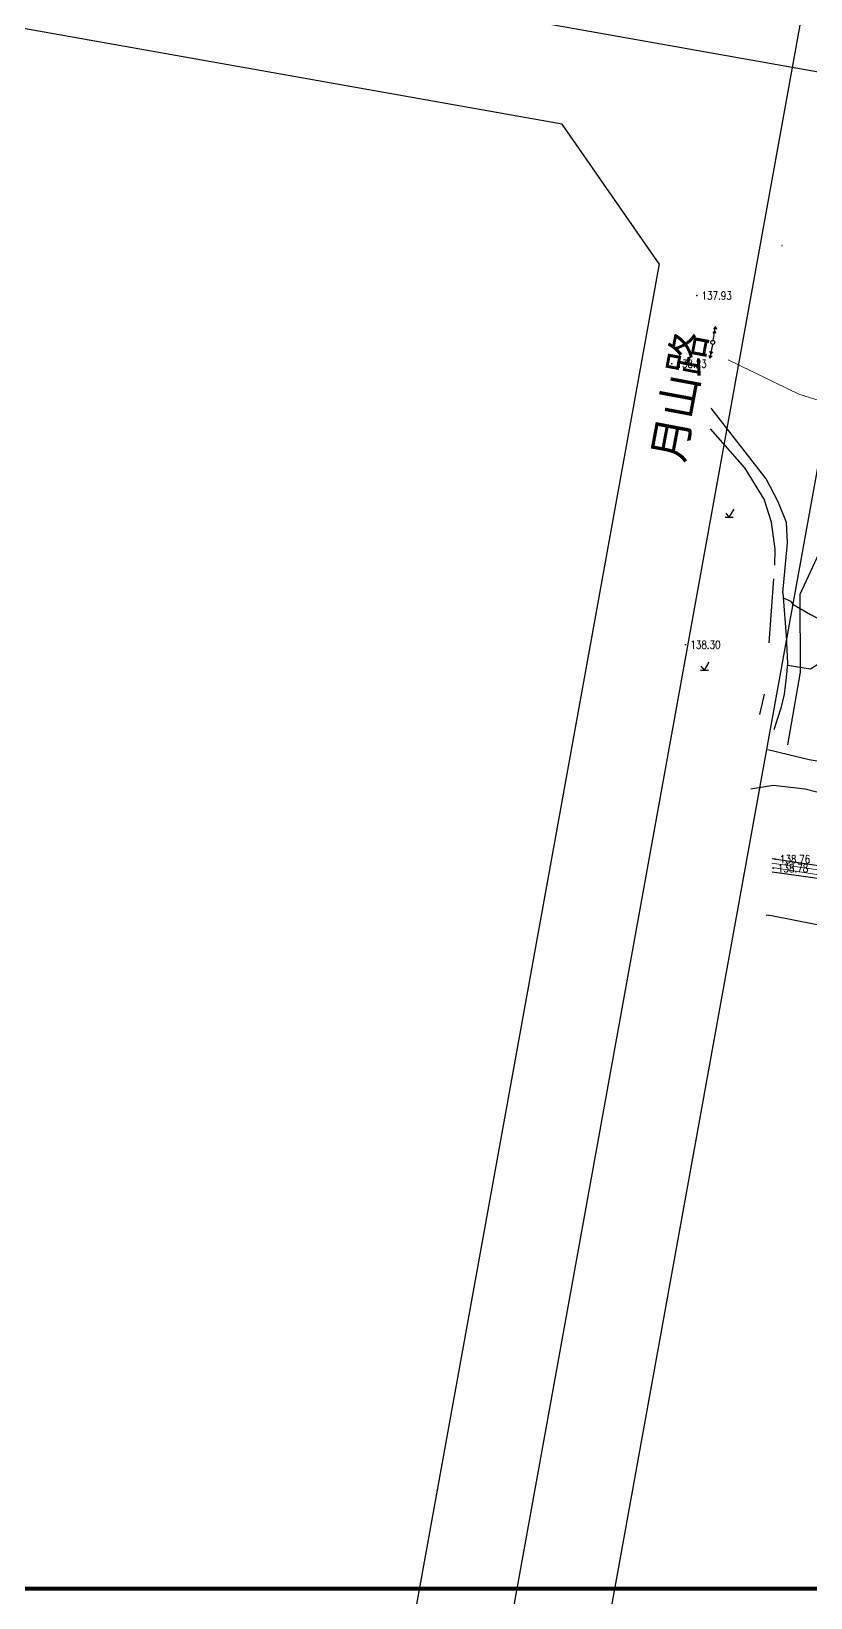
# Model space of a CAD drawing. Extents: x 529262 to 576451, y 2694391 to 2717535.
# Drawn here: x 562765.6 to 562862.9, y 2709883.3 to 2710079 of the extents above; entities that cross this region are included whole.
import ezdxf
from ezdxf.enums import TextEntityAlignment as Align
from ezdxf.xclip import XClip

# ---------------------------------------------------------------- set-up
doc = ezdxf.new("R2010")
doc.units = 0
doc.header["$XCLIPFRAME"] = 0
doc.linetypes.add('X2', pattern=[10, 8, -2])
for name, color, linetype in [('DLSS', 4, 'Continuous'), ('DMTZ', 8, 'Continuous'), ('GCD', 8, 'Continuous'), ('GXYZ', 8, 'Continuous'), ('PP-COM', 7, 'Continuous'), ('RD-中线', 40, 'Continuous'), ('RD-红线', 7, 'Continuous'), ('RD-路名', 7, 'Continuous'), ('ZBTZ', 8, 'Continuous')]:
    doc.layers.add(name, color=color, linetype=linetype)
doc.layers.add('SXSS', color=5, linetype='Continuous', lineweight=0)
doc.styles.add('HZ', font='rs.shx', dxfattribs={"width": 0.8, "bigfont": 'hztxt.shx'})
doc.styles.add('黑体', font='simhei.ttf')
doc.linetypes.add('10421', pattern='A,2,[150,AAA.SHX,S=0.5,R=0,X=0,Y=0.5],1e-11', length=2)
doc.linetypes.add('10422', pattern='A,0.75,[150,AAA.SHX,S=0.5,R=0,X=0,Y=0.5],1.5,[177,AAA.SHX,S=1,R=0,X=0,Y=0.4],0.75', length=3)
doc.linetypes.add('1161', pattern='A,0,[149,AAA.SHX,S=0.15,R=0,X=0,Y=0],-1.6', length=1.6)

# ---------------------------------------------------------------- blocks, each defined once
blk = doc.blocks.new('A$C19FD0107')
at = {"layer": 'RD-中线', "color": 8, "linetype": 'Continuous', "flags": 128}
for points in [[(-8094.49, 15920.48), (-8137.34, 15683.84)], [(-8137.34, 15683.84), (-8846.49, 15809.87)], [(-8137.34, 15683.84), (-8199.59, 15340.08)], [(-7552.98, 15579.99), (-8137.34, 15683.84)]]:
    blk.add_lwpolyline(points, dxfattribs=at)
at = {"layer": 'RD-红线', "color": 8, "linetype": 'Continuous', "flags": 128}
for points in [[(-8166.11, 15676.77), (-8569.9, 15748.53)], [(-8153.97, 15659.33), (-8202.51, 15391.31)], [(-8130.33, 15655.22), (-8178.85, 15387.24)]]:
    blk.add_lwpolyline(points, dxfattribs=at)
at = {"layer": 'RD-红线', "color": 8}
blk.add_lwpolyline([(-8153.97, 15659.33), (-8166.11, 15676.77, 0.415167)], format="xyb", dxfattribs=at)
blk = doc.blocks.new('GC200')
at = {"linetype": 'Continuous', "const_width": 0.2, "flags": 128}
blk.add_lwpolyline([(-0.1, 0, 1), (0.1, 0, 1)], format="xyb", close=True, dxfattribs=at)
blk = doc.blocks.new('gc123')
at = {"color": 8}
for p, q in [((-1, 0), (1, 0)), ((0, 0), (-0.8, 1)), ((0, 0), (1.2, 2))]:
    blk.add_line(p, q, dxfattribs=at)
blk = doc.blocks.new('gc170')
at = {"color": 8, "linetype": 'Continuous'}
blk.add_circle((0, 0), 0.5, dxfattribs=at)
blk = doc.blocks.new('gc013a')
at = {"linetype": 'Continuous'}
blk.add_line((0.5, 0), (4, 0), dxfattribs=at)
at = {"linetype": 'Continuous', "flags": 128}
for points in [[(2.31, -0.4), (3, 0), (2.31, 0.4)], [(3.31, -0.4), (4, 0), (3.31, 0.4)]]:
    blk.add_lwpolyline(points, dxfattribs=at)

msp = doc.modelspace()

# ---------------------------------------------------------------- linework, layer by layer
at = {"const_width": 0.5}
msp.add_lwpolyline([(562692.153, 2710600.99), (562692.05, 2709884.417), (563017.764, 2709884.409), (563017.604, 2709957.522), (563263.473, 2709957.617), (563263.248, 2710603.642), (562692.153, 2710600.99)], dxfattribs=at)
at = {"layer": 'DLSS', "color": 8, "linetype": 'Continuous'}
for points in [[(562859.487, 2710008.824), (562860.052, 2710015.064), (562859.93, 2710017.582), (562858.886, 2710020.201), (562857.394, 2710023.042), (562850.523, 2710031.896)], [(562859.487, 2710008.824), (562859.913, 2710002.919), (562859.927, 2710002.568)], [(562859.927, 2710002.568), (562860.035, 2709999.966), (562859.887, 2709998.24), (562859.62, 2709996.155), (562859.205, 2709994.385), (562858.359, 2709991.679)]]:
    msp.add_lwpolyline(points, dxfattribs=at)
at = {"layer": 'DLSS', "color": 8, "linetype": 'X2'}
for points in [[(562857.766, 2710002.568), (562858.452, 2710012.254), (562858.518, 2710014.272), (562858.042, 2710017.629), (562857.123, 2710020.501), (562854.736, 2710024.421), (562850.44, 2710029.285)], [(562857.131, 2709996.173), (562856.534, 2709993.633)]]:
    msp.add_lwpolyline(points, dxfattribs=at)
at = {"layer": 'DMTZ', "linetype": '10421'}
msp.add_lwpolyline([(562860.105, 2709989.809), (562861.692, 2709998.911), (562861.628, 2710008.637), (562866.096, 2710018.267), (562869.711, 2710021.235)], dxfattribs=at)
msp.add_lwpolyline([(562859.55, 2710008.198), (562860.425, 2710007.756), (562860.691, 2710007.457, 0.1255014), (562861.125, 2710007.165), (562862.905, 2710006.114), (562864.998, 2710005.011)], format="xyb", dxfattribs=at)
at = {"layer": 'DMTZ', "linetype": '10422', "elevation": 139.212, "flags": 128}
msp.add_lwpolyline([(562858.117, 2709975.62), (562864.998, 2709974.59)], dxfattribs=at)
at = {"layer": 'DMTZ', "linetype": '10422', "flags": 128}
msp.add_lwpolyline([(562864.998, 2709972.958), (562858.129, 2709973.935)], dxfattribs=at)
at = {"layer": 'SXSS', "linetype": 'Continuous'}
msp.add_lwpolyline([(562859.334, 2710052.11), (562859.389, 2710052.288)], dxfattribs=at)
at = {"layer": 'SXSS', "linetype": '10421'}
msp.add_lwpolyline([(562864.998, 2710032.765), (562863.602, 2710032.986), (562861.45, 2710033.651), (562852.627, 2710037.915)], dxfattribs=at)
at = {"layer": 'SXSS', "linetype": 'Continuous', "elevation": 139.212, "flags": 128}
for points in [[(562864.998, 2709974.024), (562858.081, 2709975.022)], [(562864.998, 2709973.419), (562858.188, 2709974.496)]]:
    msp.add_lwpolyline(points, dxfattribs=at)
at = {"layer": 'ZBTZ', "linetype": '1161'}
for points in [[(562860.029, 2709999.772), (562862.925, 2709999.337), (562864.998, 2710000.65)], [(562857.602, 2709989.26), (562862.738, 2709988.011), (562864.998, 2709987.6)], [(562864.998, 2709983.56), (562862.252, 2709984.27), (562858.277, 2709984.738), (562855.451, 2709984.269)]]:
    msp.add_lwpolyline(points, dxfattribs=at)
at = {"layer": 'ZBTZ', "linetype": 'Continuous'}
msp.add_lwpolyline([(562857.365, 2709968.578), (562858.037, 2709968.481), (562863.565, 2709967.419), (562864.998, 2709967.182)], dxfattribs=at)

# ---------------------------------------------------------------- block references
at = {"layer": 'GCD', "linetype": 'Continuous'}
ref = msp.add_blockref('GC200', (562848.722, 2710045.958, 137.933), dxfattribs=dict(at, xscale=0.5, yscale=0.5))
ref.add_attrib('height', '137.93', dxfattribs={"linetype": 'Continuous', "height": 1, "style": 'HZ', "width": 0.8}).set_placement((562849.322, 2710045.958, 137.933), align=Align.MIDDLE_LEFT)
ref = msp.add_blockref('GC200', (562845.589, 2710037.442, 138.231), dxfattribs=dict(at, xscale=0.5, yscale=0.5))
ref.add_attrib('height', '138.23', dxfattribs={"linetype": 'Continuous', "height": 1, "style": 'HZ', "width": 0.8}).set_placement((562846.189, 2710037.442, 138.231), align=Align.MIDDLE_LEFT)
at = {"layer": 'GCD', "color": 3, "linetype": 'Continuous'}
ref = msp.add_blockref('GC200', (562847.319, 2710002.331, 138.303), dxfattribs=dict(at, xscale=0.5, yscale=0.5, zscale=0.5))
ref.add_attrib('height', '138.30', dxfattribs={"linetype": 'Continuous', "height": 1, "style": 'HZ', "width": 0.8}).set_placement((562847.919, 2710002.331, 138.303), align=Align.MIDDLE_LEFT)
ref = msp.add_blockref('GC200', (562858.507, 2709975.538, 138.764), dxfattribs=dict(at, xscale=0.5, yscale=0.5, zscale=0.5))
ref.add_attrib('height', '138.76', dxfattribs={"linetype": 'Continuous', "height": 1, "style": 'HZ', "width": 0.8}).set_placement((562859.107, 2709975.538, 138.764), align=Align.MIDDLE_LEFT)
ref = msp.add_blockref('GC200', (562858.26, 2709974.4, 138.777), dxfattribs=dict(at, xscale=0.5, yscale=0.5, zscale=0.5))
ref.add_attrib('height', '138.78', dxfattribs={"linetype": 'Continuous', "height": 1, "style": 'HZ', "width": 0.8}).set_placement((562858.86, 2709974.4, 138.777), align=Align.MIDDLE_LEFT)
at = {"layer": 'GXYZ', "linetype": 'Continuous'}
for xscale, yscale, zscale, rotation in [(0.4999999998716322, 0.4999999998716322, 0.4999999998716322, 80.02723775245352), (0.4999999998720033, 0.4999999998720033, 0.4999999998720033, 259.8964724870794)]:
    msp.add_blockref('gc013a', (562850.718, 2710040.103), dxfattribs=dict(at, xscale=xscale, yscale=yscale, zscale=zscale, rotation=rotation))
at = {"layer": 'GXYZ', "linetype": 'Continuous', "xscale": 0.5, "yscale": 0.5, "zscale": 0.5}
msp.add_blockref('gc170', (562850.718, 2710040.103), dxfattribs=at)
msp.add_blockref('gc170', (562850.718, 2710040.103), dxfattribs=at)
msp.add_blockref('gc170', (562850.718, 2710040.103), dxfattribs=at)
at = {"layer": 'PP-COM'}
ref = msp.add_blockref('A$C19FD0107', (570997.993, 2694390.603), dxfattribs=at)
XClip(ref).set_block_clipping_path([(-9366.4383134884, 14428.6043910822), (-3328.4480743363, 17452.7484863754)])
at = {"layer": 'ZBTZ', "linetype": 'Continuous', "xscale": 0.5, "yscale": 0.5}
for p in [(562852.767, 2710018.265), (562849.668, 2709999.172)]:
    msp.add_blockref('gc123', p, dxfattribs=at)

# ---------------------------------------------------------------- texts
at = {"layer": 'RD-路名', "color": 7, "style": '黑体'}
msp.add_text('月山路', height=4, rotation=79.37678, dxfattribs=at).set_placement((562846.452, 2710033.385), align=Align.MIDDLE)

doc.saveas('drawing.dxf')
